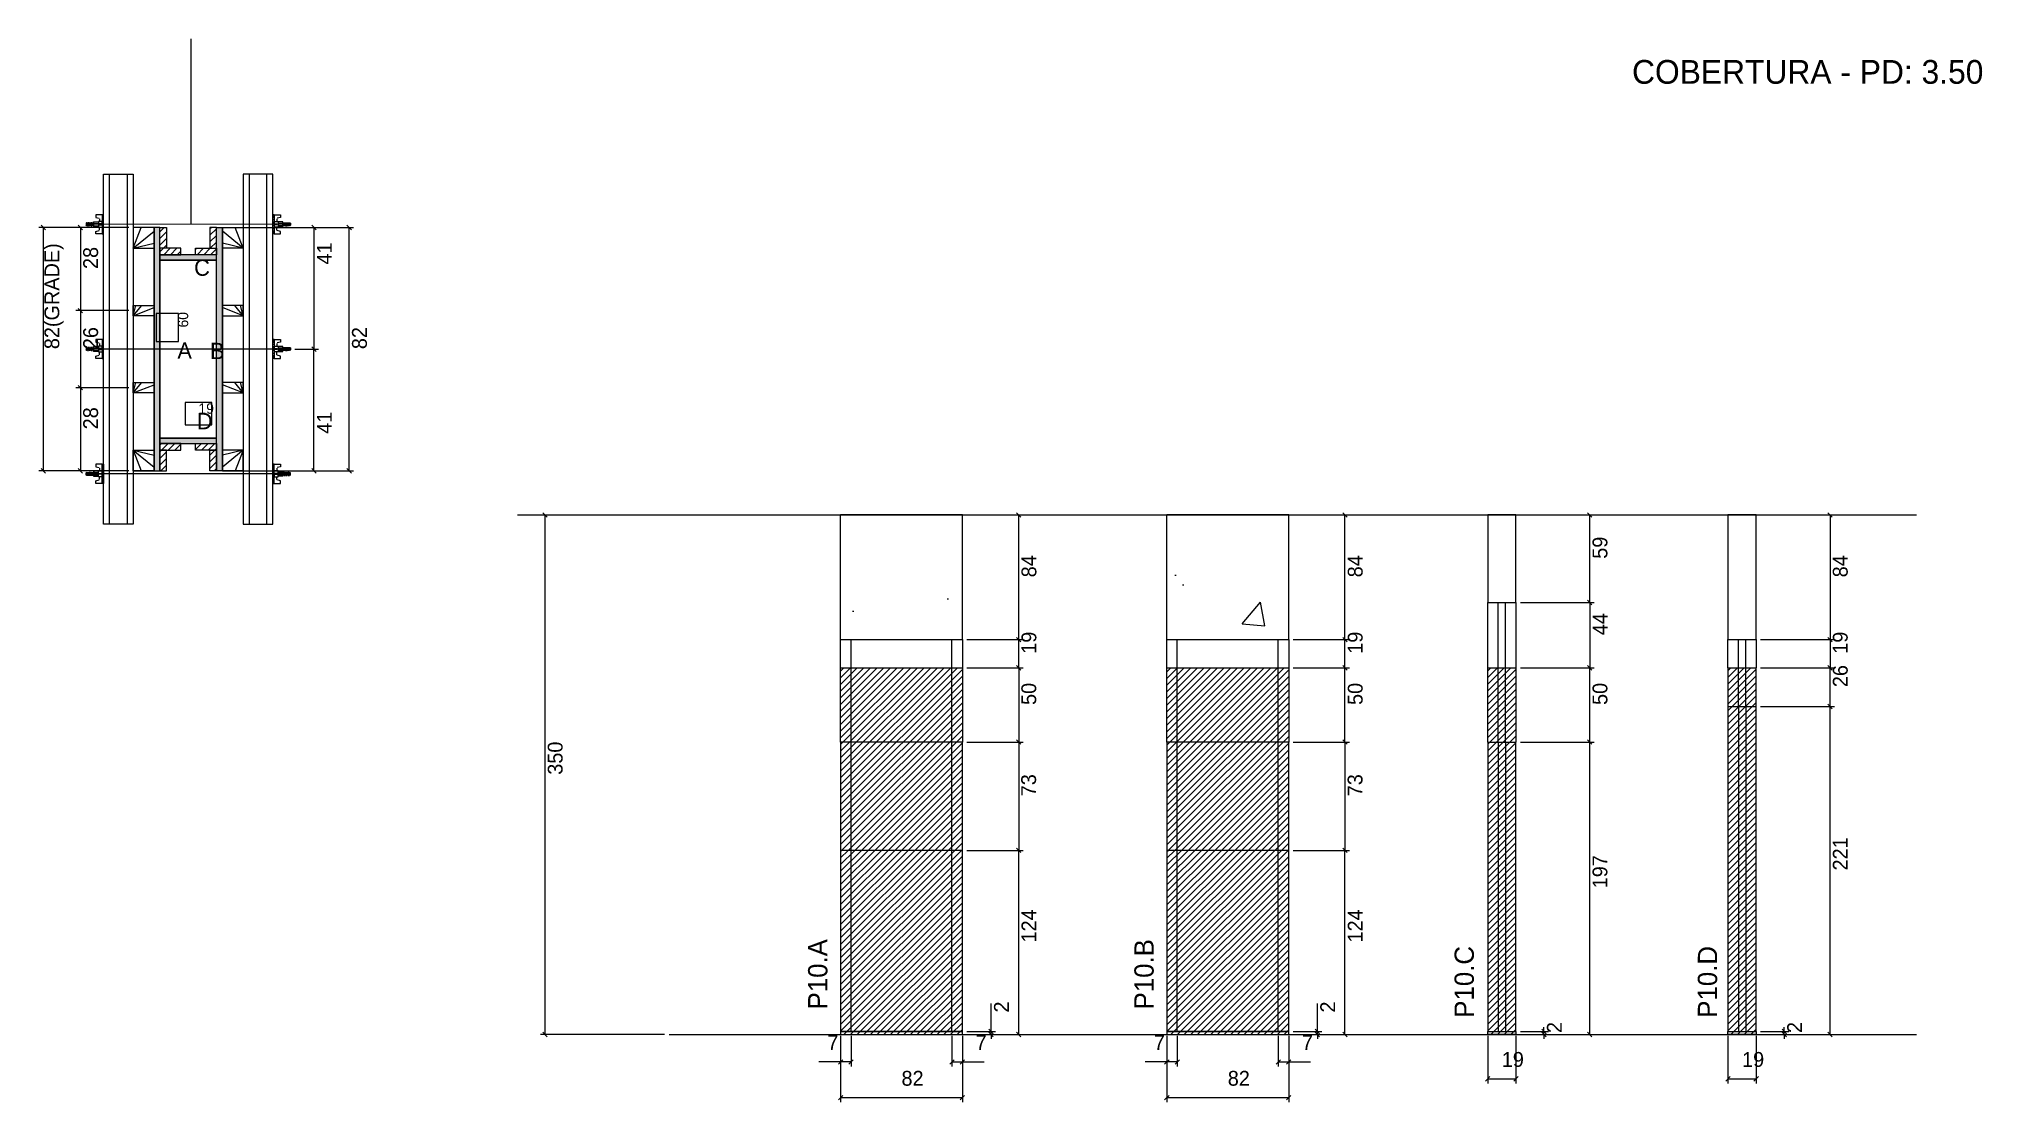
# Model space of a CAD drawing. Header units: metres. Extents: x 4527 to 5836, y 13497 to 14213.
import ezdxf

# ---------------------------------------------------------------- set-up
doc = ezdxf.new("R2010")
doc.units = ezdxf.units.M
for name, color, linetype in [('CHAPA', 7, 'Continuous'), ('COTA', 7, 'Continuous'), ('Hachura', 7, 'Continuous'), ('Madeira', 7, 'Continuous'), ('NIVEL 2° PAV.', 7, 'Continuous'), ('NOMENCLATURA', 7, 'Continuous'), ('Nível', 7, 'Continuous'), ('Painéis', 7, 'Continuous'), ('Perfil Metálico', 7, 'Continuous'), ('SARR_2.2x7', 7, 'Continuous'), ('SARRAFO', 7, 'Continuous'), ('Texto Seção', 7, 'Continuous'), ('TEXTO_GERAL', 7, 'Continuous')]:
    doc.layers.add(name, color=color, linetype=linetype)

msp = doc.modelspace()

# ---------------------------------------------------------------- hatches: boundary and pattern name
at = {"layer": 'COTA'}
h = msp.add_hatch(dxfattribs=at)
h.set_pattern_fill('AR-CONC')
h.paths.add_polyline_path([(5149.3, 13892.4), (5067.3, 13892.4), (5067.3, 13808.4), (5149.3, 13808.4), (5149.3, 13892.4)])
h = msp.add_hatch(dxfattribs=at)
h.set_pattern_fill('AR-CONC')
h.paths.add_polyline_path([(5369, 13892.4), (5287, 13892.4), (5287, 13808.4), (5358, 13808.4), (5369, 13808.4), (5369, 13892.4)])
h = msp.add_hatch(dxfattribs=at)
h.set_pattern_fill('AR-CONC')
h.paths.add_polyline_path([(5522, 13892.4), (5503, 13892.4), (5503, 13833.4), (5522, 13833.4), (5522, 13892.4)])
h = msp.add_hatch(dxfattribs=at)
h.set_pattern_fill('AR-CONC')
h.paths.add_polyline_path([(5683.8, 13892.4), (5664.8, 13892.4), (5664.8, 13808.4), (5683.8, 13808.4), (5683.8, 13892.4)])
at = {"layer": 'Hachura'}
h = msp.add_hatch(color=7, dxfattribs=at)
h.dxf.hatch_style = 1
h.paths.add_polyline_path([(4609, 14086.1), (4605, 14086.1), (4605, 13922.1), (4609, 13922.1), (4609, 14086.1)])
h = msp.add_hatch(color=7, dxfattribs=at)
h.dxf.hatch_style = 1
h.paths.add_polyline_path([(4609, 14086.1), (4605, 14086.1), (4605, 13922.1), (4609, 13922.1), (4609, 14086.1)])
h = msp.add_hatch(dxfattribs=at)
h.set_pattern_fill('ANSI31')
h.paths.add_polyline_path([(4609, 14072.1), (4613.4, 14072.1), (4613.4, 14086.1), (4609, 14086.1), (4609, 14072.1)])
h = msp.add_hatch(dxfattribs=at)
h.set_pattern_fill('ANSI31')
h.paths.add_polyline_path([(4647, 14072.1), (4642.6, 14072.1), (4642.6, 14086.1), (4647, 14086.1), (4647, 14072.1)])
h = msp.add_hatch(color=7, dxfattribs=at)
h.dxf.hatch_style = 1
h.paths.add_polyline_path([(4647, 14086.1), (4651, 14086.1), (4651, 13922.1), (4647, 13922.1), (4647, 14086.1)])
h = msp.add_hatch(color=7, dxfattribs=at)
h.dxf.hatch_style = 1
h.paths.add_polyline_path([(4647, 14086.1), (4651, 14086.1), (4651, 13922.1), (4647, 13922.1), (4647, 14086.1)])
h = msp.add_hatch(dxfattribs=at)
h.set_pattern_fill('ANSI31')
h.paths.add_polyline_path([(4609, 14067.7), (4609, 14072.1), (4623, 14072.1), (4623, 14067.7), (4609, 14067.7)])
h = msp.add_hatch(color=7, dxfattribs=at)
h.dxf.hatch_style = 1
h.paths.add_polyline_path([(4647, 14064.1), (4647, 14067.7), (4609, 14067.7), (4609, 14064.1), (4647, 14064.1)])
h = msp.add_hatch(color=7, dxfattribs=at)
h.dxf.hatch_style = 1
h.paths.add_polyline_path([(4647, 14064.1), (4647, 14067.7), (4609, 14067.7), (4609, 14064.1), (4647, 14064.1)])
h = msp.add_hatch(dxfattribs=at)
h.set_pattern_fill('ANSI31')
h.paths.add_polyline_path([(4647, 14067.7), (4647, 14072.1), (4633, 14072.1), (4633, 14067.7), (4647, 14067.7)])
h = msp.add_hatch(color=7, dxfattribs=at)
h.dxf.hatch_style = 1
h.paths.add_polyline_path([(4647, 13940.5), (4647, 13944.1), (4609, 13944.1), (4609, 13940.5), (4647, 13940.5)])
h = msp.add_hatch(color=7, dxfattribs=at)
h.dxf.hatch_style = 1
h.paths.add_polyline_path([(4647, 13940.5), (4647, 13944.1), (4609, 13944.1), (4609, 13940.5), (4647, 13940.5)])
h = msp.add_hatch(dxfattribs=at)
h.set_pattern_fill('ANSI31')
h.paths.add_polyline_path([(4609, 13936.1), (4609, 13940.5), (4623, 13940.5), (4623, 13936.1), (4609, 13936.1)])
h = msp.add_hatch(dxfattribs=at)
h.set_pattern_fill('ANSI31')
h.paths.add_polyline_path([(4609, 13936.1), (4613.4, 13936.1), (4613.4, 13922.1), (4609, 13922.1), (4609, 13936.1)])
h = msp.add_hatch(dxfattribs=at)
h.set_pattern_fill('ANSI31')
h.paths.add_polyline_path([(4647, 13936.1), (4647, 13940.5), (4633, 13940.5), (4633, 13936.1), (4647, 13936.1)])
h = msp.add_hatch(dxfattribs=at)
h.set_pattern_fill('ANSI31')
h.paths.add_polyline_path([(4647, 13936.1), (4642.6, 13936.1), (4642.6, 13922.1), (4647, 13922.1), (4647, 13936.1)])
h = msp.add_hatch(dxfattribs=at)
h.set_pattern_fill('ANSI31')
h.paths.add_polyline_path([(5149.3, 13666.4), (5149.3, 13789.4), (5067.3, 13789.4), (5067.3, 13666.4), (5149.3, 13666.4)])
h = msp.add_hatch(dxfattribs=at)
h.set_pattern_fill('ANSI31')
h.paths.add_polyline_path([(5369, 13666.4), (5369, 13789.4), (5287, 13789.4), (5287, 13666.4), (5369, 13666.4)])
h = msp.add_hatch(dxfattribs=at)
h.set_pattern_fill('ANSI31')
h.paths.add_polyline_path([(5522, 13542.4), (5522, 13789.4), (5503, 13789.4), (5503, 13542.4), (5522, 13542.4)])
h = msp.add_hatch(dxfattribs=at)
h.set_pattern_fill('ANSI31')
h.paths.add_polyline_path([(5683.8, 13542.4), (5683.8, 13789.4), (5664.8, 13789.4), (5664.8, 13542.4), (5683.8, 13542.4)])
h = msp.add_hatch(dxfattribs=at)
h.set_pattern_fill('ANSI31')
h.paths.add_polyline_path([(5149.3, 13666.4), (5067.3, 13666.4), (5067.3, 13542.4), (5149.3, 13542.4), (5149.3, 13666.4)])
h = msp.add_hatch(dxfattribs=at)
h.set_pattern_fill('ANSI31')
h.paths.add_polyline_path([(5369, 13666.4), (5287, 13666.4), (5287, 13542.4), (5369, 13542.4), (5369, 13666.4)])

# ---------------------------------------------------------------- linework, layer by layer
at = {"layer": 'CHAPA', "color": 1, "lineweight": 25}
for points in [[(4609, 14086.1), (4605, 14086.1), (4605, 13922.1), (4609, 13922.1)], [(4609, 14086.1), (4605, 14086.1), (4605, 13922.1), (4609, 13922.1)], [(4647, 14086.1), (4651, 14086.1), (4651, 13922.1), (4647, 13922.1)], [(4647, 14086.1), (4651, 14086.1), (4651, 13922.1), (4647, 13922.1)], [(4647, 14064.1), (4647, 14067.7), (4609, 14067.7), (4609, 14064.1)], [(4647, 14064.1), (4647, 14067.7), (4609, 14067.7), (4609, 14064.1)], [(4647, 13940.5), (4647, 13944.1), (4609, 13944.1), (4609, 13940.5)], [(4647, 13940.5), (4647, 13944.1), (4609, 13944.1), (4609, 13940.5)]]:
    msp.add_lwpolyline(points, close=True, dxfattribs=at)
at = {"layer": 'COTA', "color": 241, "lineweight": 25}
for p, q in [((4588, 14086.1), (4527.5, 14086.1)), ((4530.5, 13922.1), (4530.5, 14086.1)), ((4588, 14086.1), (4552.4, 14086.1)), ((4555.4, 14086.1), (4555.4, 14030.1)), ((4654, 14086.1), (4739.4, 14086.1)), ((4688, 14086.1), (4715.7, 14086.1)), ((4712.7, 14086.1), (4712.7, 14004.1)), ((4736.4, 13922.1), (4736.4, 14086.1)), ((4588, 14030.1), (4552.4, 14030.1)), ((4588, 14030.1), (4552.4, 14030.1)), ((4555.4, 14030.1), (4555.4, 13978.1)), ((4699.8, 14004.1), (4715.7, 14004.1)), ((4699.8, 14004.1), (4715.7, 14004.1)), ((4712.7, 13922.1), (4712.7, 14004.1)), ((4588, 13978.1), (4552.4, 13978.1)), ((4588, 13978.1), (4552.4, 13978.1)), ((4555.4, 13978.1), (4555.4, 13922.1)), ((4588, 13922.1), (4527.5, 13922.1)), ((4588, 13922.1), (4552.4, 13922.1)), ((4654, 13922.1), (4739.4, 13922.1)), ((4688, 13922.1), (4715.7, 13922.1)), ((5149.3, 13892.4), (5067.3, 13892.4)), ((5067.3, 13808.4), (5067.3, 13892.4)), ((5149.3, 13808.4), (5149.3, 13892.4)), ((5369, 13892.4), (5287, 13892.4)), ((5287, 13808.4), (5287, 13892.4)), ((5369, 13808.4), (5369, 13892.4))]:
    msp.add_line(p, q, dxfattribs=at)
at = {"layer": 'COTA', "color": 0, "lineweight": 25}
for p, q in [((4532, 14084.6), (4529, 14087.6)), ((4556.9, 14084.6), (4553.9, 14087.6)), ((4714.2, 14084.6), (4711.2, 14087.6)), ((4737.9, 14084.6), (4734.9, 14087.6)), ((4553.9, 14031.6), (4556.9, 14028.6)), ((4556.9, 14028.6), (4553.9, 14031.6)), ((4714.2, 14002.6), (4711.2, 14005.6)), ((4711.2, 14005.6), (4714.2, 14002.6)), ((4553.9, 13979.6), (4556.9, 13976.6)), ((4556.9, 13976.6), (4553.9, 13979.6)), ((4529, 13923.6), (4532, 13920.6)), ((4553.9, 13923.6), (4556.9, 13920.6)), ((4711.2, 13923.6), (4714.2, 13920.6)), ((4734.9, 13923.6), (4737.9, 13920.6)), ((5188.7, 13890.9), (5185.7, 13893.9)), ((5408.4, 13890.9), (5405.4, 13893.9)), ((5573.2, 13890.9), (5570.2, 13893.9)), ((5735, 13890.9), (5732, 13893.9)), ((5570.2, 13834.9), (5573.2, 13831.9)), ((5185.7, 13809.9), (5188.7, 13806.9)), ((5188.7, 13806.9), (5185.7, 13809.9)), ((5405.4, 13809.9), (5408.4, 13806.9)), ((5408.4, 13806.9), (5405.4, 13809.9)), ((5732, 13809.9), (5735, 13806.9)), ((5188.7, 13787.9), (5185.7, 13790.9)), ((5185.7, 13790.9), (5188.7, 13787.9)), ((5408.4, 13787.9), (5405.4, 13790.9)), ((5405.4, 13790.9), (5408.4, 13787.9)), ((5573.2, 13787.9), (5570.2, 13790.9)), ((5735, 13787.9), (5732, 13790.9)), ((5732, 13764.9), (5735, 13761.9)), ((5735, 13761.9), (5732, 13764.9)), ((5188.7, 13737.9), (5185.7, 13740.9)), ((5185.7, 13740.9), (5188.7, 13737.9)), ((5408.4, 13737.9), (5405.4, 13740.9)), ((5405.4, 13740.9), (5408.4, 13737.9)), ((5573.2, 13737.9), (5570.2, 13740.9)), ((5570.2, 13740.9), (5573.2, 13737.9)), ((5188.7, 13664.9), (5185.7, 13667.9)), ((5185.7, 13667.9), (5188.7, 13664.9)), ((5408.4, 13664.9), (5405.4, 13667.9)), ((5405.4, 13667.9), (5408.4, 13664.9)), ((5167.1, 13545.9), (5170.1, 13542.9)), ((5170.1, 13540.9), (5167.1, 13543.9)), ((5185.7, 13543.9), (5188.7, 13540.9)), ((5386.8, 13545.9), (5389.8, 13542.9)), ((5389.8, 13540.9), (5386.8, 13543.9)), ((5405.4, 13543.9), (5408.4, 13540.9)), ((5539.4, 13545.9), (5542.4, 13542.9)), ((5542.4, 13540.9), (5539.4, 13543.9)), ((5570.2, 13543.9), (5573.2, 13540.9)), ((5701.2, 13545.9), (5704.2, 13542.9)), ((5704.2, 13540.9), (5701.2, 13543.9)), ((5732, 13543.9), (5735, 13540.9)), ((5068.8, 13525.4), (5065.8, 13522.4)), ((5072.8, 13522.4), (5075.8, 13525.4)), ((5143.8, 13525.4), (5140.8, 13522.4)), ((5147.8, 13522.4), (5150.8, 13525.4)), ((5288.5, 13525.4), (5285.5, 13522.4)), ((5292.5, 13522.4), (5295.5, 13525.4)), ((5363.5, 13525.4), (5360.5, 13522.4)), ((5367.5, 13522.4), (5370.5, 13525.4)), ((5504.5, 13514), (5501.5, 13511)), ((5520.5, 13511), (5523.5, 13514)), ((5666.3, 13514), (5663.3, 13511)), ((5682.3, 13511), (5685.3, 13514)), ((5068.8, 13501.3), (5065.8, 13498.3)), ((5147.8, 13498.3), (5150.8, 13501.3)), ((5288.5, 13501.3), (5285.5, 13498.3)), ((5367.5, 13498.3), (5370.5, 13501.3))]:
    msp.add_line(p, q, dxfattribs=at)
at = {"layer": 'COTA', "color": 180, "lineweight": 25}
for p, q in [((4621.5, 14028.2), (4606.5, 14028.2)), ((4606.5, 14028.2), (4606.5, 14009.2)), ((4621.5, 14009.2), (4621.5, 14028.2)), ((4606.5, 14009.2), (4621.5, 14009.2)), ((4643.9, 13968.1), (4625.9, 13968.1)), ((4625.9, 13968.1), (4625.9, 13953.1)), ((4643.9, 13953.1), (4643.9, 13968.1)), ((4625.9, 13953.1), (4643.9, 13953.1))]:
    msp.add_line(p, q, dxfattribs=at)
at = {"layer": 'COTA', "color": 4, "lineweight": 25}
for p, q in [((5152.3, 13892.4), (5190.2, 13892.4)), ((5187.2, 13808.4), (5187.2, 13892.4)), ((5372, 13892.4), (5409.9, 13892.4)), ((5406.9, 13808.4), (5406.9, 13892.4)), ((5525, 13892.4), (5574.7, 13892.4)), ((5571.7, 13833.4), (5571.7, 13892.4)), ((5686.8, 13892.4), (5736.5, 13892.4)), ((5733.5, 13892.4), (5733.5, 13808.4)), ((5525, 13833.4), (5574.7, 13833.4)), ((5152.3, 13808.4), (5190.2, 13808.4)), ((5152.3, 13808.4), (5190.2, 13808.4)), ((5187.2, 13789.4), (5187.2, 13808.4)), ((5372, 13808.4), (5409.9, 13808.4)), ((5372, 13808.4), (5409.9, 13808.4)), ((5406.9, 13789.4), (5406.9, 13808.4)), ((5686.8, 13808.4), (5736.5, 13808.4)), ((5152.3, 13789.4), (5190.2, 13789.4)), ((5152.3, 13789.4), (5190.2, 13789.4)), ((5187.2, 13789.4), (5187.2, 13739.4)), ((5372, 13789.4), (5409.9, 13789.4)), ((5372, 13789.4), (5409.9, 13789.4)), ((5406.9, 13739.4), (5406.9, 13789.4)), ((5525, 13789.4), (5574.7, 13789.4)), ((5571.7, 13739.4), (5571.7, 13789.4)), ((5686.8, 13789.4), (5736.5, 13789.4)), ((5733.5, 13763.4), (5733.5, 13789.4)), ((5686.8, 13763.4), (5736.5, 13763.4)), ((5686.8, 13763.4), (5736.5, 13763.4)), ((5733.5, 13542.4), (5733.5, 13763.4)), ((5152.3, 13739.4), (5190.2, 13739.4)), ((5152.3, 13739.4), (5190.2, 13739.4)), ((5187.2, 13739.4), (5187.2, 13666.4)), ((5372, 13739.4), (5409.9, 13739.4)), ((5372, 13739.4), (5409.9, 13739.4)), ((5406.9, 13739.4), (5406.9, 13666.4)), ((5525, 13739.4), (5574.7, 13739.4)), ((5525, 13739.4), (5574.7, 13739.4)), ((5571.7, 13542.4), (5571.7, 13739.4)), ((5152.3, 13666.4), (5190.2, 13666.4)), ((5152.3, 13666.4), (5190.2, 13666.4)), ((5187.2, 13542.4), (5187.2, 13666.4)), ((5372, 13666.4), (5409.9, 13666.4)), ((5372, 13666.4), (5409.9, 13666.4)), ((5406.9, 13542.4), (5406.9, 13666.4)), ((5168.6, 13544.4), (5168.6, 13563.2)), ((5388.3, 13544.4), (5388.3, 13563.2)), ((5152.3, 13544.4), (5171.6, 13544.4)), ((5168.6, 13542.4), (5168.6, 13544.4)), ((5372, 13544.4), (5391.3, 13544.4)), ((5388.3, 13542.4), (5388.3, 13544.4)), ((5525, 13544.4), (5543.9, 13544.4)), ((5540.9, 13544.4), (5540.9, 13547.4)), ((5540.9, 13542.4), (5540.9, 13544.4)), ((5686.8, 13544.4), (5705.7, 13544.4)), ((5702.7, 13544.4), (5702.7, 13547.4)), ((5702.7, 13542.4), (5702.7, 13544.4)), ((5067.3, 13541.4), (5067.3, 13496.8)), ((5067.3, 13539.4), (5067.3, 13520.9)), ((5074.3, 13541.4), (5074.3, 13520.9)), ((5142.3, 13541.4), (5142.3, 13520.9)), ((5149.3, 13541.4), (5149.3, 13496.8)), ((5149.3, 13539.4), (5149.3, 13520.9)), ((5152.3, 13542.4), (5171.6, 13542.4)), ((5152.3, 13542.4), (5190.2, 13542.4)), ((5168.6, 13542.4), (5168.6, 13539.4)), ((5287, 13541.4), (5287, 13496.8)), ((5287, 13539.4), (5287, 13520.9)), ((5294, 13541.4), (5294, 13520.9)), ((5362, 13541.4), (5362, 13520.9)), ((5369, 13541.4), (5369, 13496.8)), ((5369, 13539.4), (5369, 13520.9)), ((5372, 13542.4), (5391.3, 13542.4)), ((5372, 13542.4), (5409.9, 13542.4)), ((5388.3, 13542.4), (5388.3, 13539.4)), ((5503, 13541.4), (5503, 13509.5)), ((5522, 13541.4), (5522, 13509.5)), ((5525, 13542.4), (5543.9, 13542.4)), ((5525, 13542.4), (5574.7, 13542.4)), ((5540.9, 13542.4), (5540.9, 13539.4)), ((5664.8, 13541.4), (5664.8, 13509.5)), ((5683.8, 13541.4), (5683.8, 13509.5)), ((5686.8, 13542.4), (5705.7, 13542.4)), ((5686.8, 13542.4), (5736.5, 13542.4)), ((5702.7, 13542.4), (5702.7, 13539.4)), ((5067.3, 13523.9), (5052.6, 13523.9)), ((5074.3, 13523.9), (5067.3, 13523.9)), ((5142.3, 13523.9), (5149.3, 13523.9)), ((5149.3, 13523.9), (5164, 13523.9)), ((5287, 13523.9), (5272.3, 13523.9)), ((5294, 13523.9), (5287, 13523.9)), ((5362, 13523.9), (5369, 13523.9)), ((5369, 13523.9), (5383.8, 13523.9)), ((5503, 13512.5), (5522, 13512.5)), ((5664.8, 13512.5), (5683.8, 13512.5)), ((5149.3, 13499.8), (5067.3, 13499.8)), ((5369, 13499.8), (5287, 13499.8))]:
    msp.add_line(p, q, dxfattribs=at)
at = {"layer": 'COTA', "color": 241, "lineweight": 25}
for points in [[(5522, 13833.4), (5522, 13892.4), (5503, 13892.4), (5503, 13833.4)], [(5683.8, 13808.4), (5683.8, 13892.4), (5664.8, 13892.4), (5664.8, 13808.4)]]:
    msp.add_lwpolyline(points, dxfattribs=at)
at = {"layer": 'Hachura', "color": 0, "lineweight": 9}
for p, q in [((4571, 14094.6), (4565.9, 14094.6)), ((4565.9, 14094.6), (4565.9, 14092.9)), ((4565.9, 14092.9), (4568.1, 14092.3)), ((4570.1, 14094.6), (4570.1, 14081.7)), ((4570.1, 14094.6), (4570.1, 14089.4)), ((4570.1, 14094.5), (4571, 14094.5)), ((4570.1, 14094.2), (4571, 14094.2)), ((4570.1, 14093.9), (4571, 14093.9)), ((4570.1, 14093.4), (4571, 14093.4)), ((4570.1, 14092.6), (4571, 14092.6)), ((4571, 14081.7), (4571, 14094.6)), ((4685, 14081.7), (4685, 14094.6)), ((4685, 14094.6), (4690.1, 14094.6)), ((4685.9, 14094.5), (4685, 14094.5)), ((4685.9, 14094.2), (4685, 14094.2)), ((4685.9, 14093.9), (4685, 14093.9)), ((4685.9, 14093.4), (4685, 14093.4)), ((4685.9, 14092.6), (4685, 14092.6)), ((4685.9, 14094.6), (4685.9, 14081.7)), ((4685.9, 14094.6), (4685.9, 14089.4)), ((4690.2, 14092.9), (4688, 14092.3)), ((4690.2, 14094.6), (4690.2, 14092.9)), ((4559.5, 14089.2), (4559.2, 14088.9)), ((4559.2, 14088.9), (4559.2, 14087.6)), ((4559.5, 14087.2), (4559.2, 14087.6)), ((4559.9, 14089.2), (4559.5, 14089.2)), ((4559.5, 14087.2), (4559.5, 14089.2)), ((4560.2, 14087.2), (4559.5, 14088.5)), ((4560.1, 14087.1), (4559.5, 14088.3)), ((4559.5, 14087.8), (4559.9, 14087.1)), ((4559.5, 14087.5), (4559.7, 14087.2)), ((4559.9, 14089.3), (4561, 14087.1)), ((4559.9, 14089.2), (4560.8, 14087.2)), ((4559.9, 14089.2), (4560.8, 14087.2)), ((4561.3, 14087.1), (4560.2, 14089.3)), ((4560.2, 14087.2), (4560.8, 14087.2)), ((4561, 14089.2), (4560.4, 14089.2)), ((4561.3, 14087.2), (4560.4, 14089.2)), ((4561, 14089.2), (4562, 14087.2)), ((4561.1, 14089.3), (4562.2, 14087.1)), ((4562, 14087.2), (4561.3, 14087.2)), ((4562.4, 14087.1), (4561.4, 14089.3)), ((4562.2, 14089.2), (4561.5, 14089.2)), ((4562.5, 14087.2), (4561.5, 14089.2)), ((4561.7, 14089.2), (4561.5, 14089.2)), ((4562.2, 14089.2), (4563.1, 14087.2)), ((4562.3, 14089.3), (4563.4, 14087.1)), ((4563.6, 14087.1), (4562.5, 14089.3)), ((4562.7, 14087.2), (4562.5, 14087.2)), ((4563.3, 14089.2), (4562.7, 14089.2)), ((4563.7, 14087.2), (4562.7, 14089.2)), ((4562.7, 14087.2), (4563.1, 14087.2)), ((4563.3, 14089.2), (4564.3, 14087.2)), ((4564.3, 14088), (4563.7, 14089.3)), ((4563.7, 14087.2), (4564.3, 14087.2)), ((4564.3, 14088.3), (4563.9, 14089.2)), ((4564.3, 14089.2), (4563.9, 14089.2)), ((4564.3, 14086.5), (4564.3, 14089.8)), ((4564.3, 14089.8), (4567.5, 14089.8)), ((4564.3, 14088.8), (4567.5, 14088.8)), ((4564.3, 14087.2), (4567.5, 14087.2)), ((4567.5, 14086.5), (4564.3, 14086.5)), ((4564.4, 14086.5), (4564.4, 14089.8)), ((4565.9, 14083.4), (4568.1, 14084)), ((4565.9, 14081.7), (4565.9, 14083.4)), ((4570.1, 14081.7), (4565.9, 14081.7)), ((4567.5, 14090.1), (4567.5, 14086.2)), ((4570.1, 14090.1), (4567.5, 14090.1)), ((4567.5, 14086.2), (4567.5, 14086.5)), ((4567.5, 14086.2), (4567.5, 14086.5)), ((4567.5, 14086.2), (4570.1, 14086.2)), ((4570.1, 14088.5), (4568.1, 14088.5)), ((4568.1, 14087.9), (4570.1, 14087.9)), ((4568.3, 14092), (4568.3, 14090.1)), ((4568.3, 14084.3), (4568.3, 14086.2)), ((4570.1, 14091.2), (4571, 14091.2)), ((4570.1, 14088.1), (4570.1, 14090.1)), ((4570.1, 14089.4), (4570.1, 14088.8)), ((4570.1, 14088.2), (4571, 14088.2)), ((4570.1, 14085.1), (4571, 14085.1)), ((4570.1, 14083.7), (4571, 14083.7)), ((4570.1, 14082.8), (4571, 14082.8)), ((4570.1, 14082.4), (4571, 14082.4)), ((4570.1, 14082), (4571, 14082)), ((4570.1, 14081.8), (4571, 14081.8)), ((4570.1, 14081.7), (4571, 14081.7)), ((4570.4, 14089.1), (4570.2, 14089.1)), ((4570.2, 14087.2), (4570.7, 14087.2)), ((4570.9, 14089.1), (4570.4, 14089.1)), ((4571, 14082.7), (4571, 14090.5)), ((4685.9, 14091.2), (4685, 14091.2)), ((4685, 14082.7), (4685, 14090.5)), ((4685.9, 14088.2), (4685, 14088.2)), ((4685.9, 14085.1), (4685, 14085.1)), ((4685.9, 14083.7), (4685, 14083.7)), ((4685.9, 14082.8), (4685, 14082.8)), ((4685.9, 14082.4), (4685, 14082.4)), ((4685.9, 14082), (4685, 14082)), ((4685.9, 14081.8), (4685, 14081.8)), ((4685.9, 14081.7), (4685, 14081.7)), ((4685.2, 14089.1), (4685.6, 14089.1)), ((4685.8, 14087.2), (4685.4, 14087.2)), ((4685.6, 14089.1), (4685.8, 14089.1)), ((4685.9, 14088.1), (4685.9, 14090.1)), ((4685.9, 14090.1), (4688.5, 14090.1)), ((4685.9, 14089.4), (4685.9, 14088.8)), ((4685.9, 14088.5), (4687.9, 14088.5)), ((4687.9, 14087.9), (4685.9, 14087.9)), ((4688.5, 14086.2), (4685.9, 14086.2)), ((4685.9, 14081.7), (4690.2, 14081.7)), ((4687.7, 14092), (4687.7, 14090.1)), ((4687.7, 14084.3), (4687.7, 14086.2)), ((4690.2, 14083.4), (4688, 14084)), ((4688.5, 14090.1), (4688.5, 14086.2)), ((4691.7, 14089.8), (4688.5, 14089.8)), ((4691.7, 14088.8), (4688.5, 14088.8)), ((4691.7, 14087.2), (4688.5, 14087.2)), ((4688.5, 14086.5), (4691.7, 14086.5)), ((4688.5, 14086.2), (4688.5, 14086.5)), ((4688.5, 14086.2), (4688.5, 14086.5)), ((4690.2, 14081.7), (4690.2, 14083.4)), ((4691.7, 14086.5), (4691.7, 14089.8)), ((4691.7, 14086.5), (4691.7, 14089.8)), ((4691.7, 14088), (4692.4, 14089.3)), ((4692.7, 14089.2), (4691.7, 14087.2)), ((4691.7, 14088.3), (4692.2, 14089.2)), ((4691.7, 14089.2), (4692.2, 14089.2)), ((4692.4, 14087.2), (4691.7, 14087.2)), ((4692.4, 14087.1), (4693.5, 14089.3)), ((4692.4, 14087.2), (4693.3, 14089.2)), ((4693.8, 14089.3), (4692.7, 14087.1)), ((4692.7, 14089.2), (4693.3, 14089.2)), ((4693.8, 14089.2), (4692.9, 14087.2)), ((4693.3, 14087.2), (4692.9, 14087.2)), ((4693.3, 14087.2), (4693.5, 14087.2)), ((4693.5, 14087.2), (4694.5, 14089.2)), ((4693.6, 14087.1), (4694.7, 14089.3)), ((4694.9, 14089.3), (4693.8, 14087.1)), ((4693.8, 14089.2), (4694.5, 14089.2)), ((4695, 14089.2), (4694, 14087.2)), ((4694, 14087.2), (4694.7, 14087.2)), ((4694.3, 14089.2), (4694.5, 14089.2)), ((4694.7, 14087.2), (4695.7, 14089.2)), ((4694.8, 14087.1), (4695.8, 14089.3)), ((4696.1, 14089.3), (4695, 14087.1)), ((4695, 14089.2), (4695.7, 14089.2)), ((4696.2, 14089.2), (4695.2, 14087.2)), ((4696.2, 14089.2), (4695.2, 14087.2)), ((4695.8, 14087.2), (4695.2, 14087.2)), ((4695.8, 14087.2), (4696.5, 14088.5)), ((4695.9, 14087.1), (4696.5, 14088.3)), ((4696.2, 14089.2), (4696.5, 14089.2)), ((4696.5, 14087.8), (4696.2, 14087.1)), ((4696.5, 14087.5), (4696.4, 14087.2)), ((4696.5, 14089.2), (4696.8, 14088.9)), ((4696.5, 14087.2), (4696.5, 14089.2)), ((4696.5, 14087.2), (4696.8, 14087.6)), ((4696.8, 14088.9), (4696.8, 14087.6)), ((4559.5, 14005.2), (4559.2, 14004.9)), ((4559.2, 14004.9), (4559.2, 14003.6)), ((4559.5, 14003.2), (4559.2, 14003.6)), ((4559.9, 14005.2), (4559.5, 14005.2)), ((4559.5, 14003.2), (4559.5, 14005.2)), ((4560.2, 14003.2), (4559.5, 14004.5)), ((4560.1, 14003.1), (4559.5, 14004.3)), ((4559.5, 14003.8), (4559.9, 14003.1)), ((4559.5, 14003.5), (4559.7, 14003.2)), ((4559.9, 14005.3), (4561, 14003.1)), ((4559.9, 14005.2), (4560.8, 14003.2)), ((4559.9, 14005.2), (4560.8, 14003.2)), ((4561.3, 14003.1), (4560.2, 14005.3)), ((4560.2, 14003.2), (4560.8, 14003.2)), ((4561, 14005.2), (4560.4, 14005.2)), ((4561.3, 14003.2), (4560.4, 14005.2)), ((4561, 14005.2), (4562, 14003.2)), ((4561.1, 14005.3), (4562.2, 14003.1)), ((4562, 14003.2), (4561.3, 14003.2)), ((4562.4, 14003.1), (4561.4, 14005.3)), ((4562.2, 14005.2), (4561.5, 14005.2)), ((4562.5, 14003.2), (4561.5, 14005.2)), ((4561.7, 14005.2), (4561.5, 14005.2)), ((4562.2, 14005.2), (4563.1, 14003.2)), ((4562.3, 14005.3), (4563.4, 14003.1)), ((4563.6, 14003.1), (4562.5, 14005.3)), ((4562.7, 14003.2), (4562.5, 14003.2)), ((4563.3, 14005.2), (4562.7, 14005.2)), ((4563.7, 14003.2), (4562.7, 14005.2)), ((4562.7, 14003.2), (4563.1, 14003.2)), ((4563.3, 14005.2), (4564.3, 14003.2)), ((4564.3, 14004), (4563.7, 14005.3)), ((4563.7, 14003.2), (4564.3, 14003.2)), ((4564.3, 14004.3), (4563.9, 14005.2)), ((4564.3, 14005.2), (4563.9, 14005.2)), ((4564.3, 14002.5), (4564.3, 14005.8)), ((4564.3, 14005.8), (4567.5, 14005.8)), ((4564.3, 14004.8), (4567.5, 14004.8)), ((4564.3, 14003.2), (4567.5, 14003.2)), ((4567.5, 14002.5), (4564.3, 14002.5)), ((4564.4, 14002.5), (4564.4, 14005.8)), ((4571, 14010.6), (4565.9, 14010.6)), ((4565.9, 14010.6), (4565.9, 14008.9)), ((4565.9, 14008.9), (4568.1, 14008.3)), ((4567.5, 14006.1), (4567.5, 14002.2)), ((4570.1, 14006.1), (4567.5, 14006.1)), ((4567.5, 14002.2), (4567.5, 14002.5)), ((4567.5, 14002.2), (4567.5, 14002.5)), ((4567.5, 14002.2), (4570.1, 14002.2)), ((4570.1, 14004.5), (4568.1, 14004.5)), ((4568.1, 14003.9), (4570.1, 14003.9)), ((4568.3, 14008), (4568.3, 14006.1)), ((4568.3, 14000.3), (4568.3, 14002.2)), ((4570.1, 14010.6), (4570.1, 13997.7)), ((4570.1, 14010.6), (4570.1, 14005.4)), ((4570.1, 14010.5), (4571, 14010.5)), ((4570.1, 14010.2), (4571, 14010.2)), ((4570.1, 14009.9), (4571, 14009.9)), ((4570.1, 14009.4), (4571, 14009.4)), ((4570.1, 14008.6), (4571, 14008.6)), ((4570.1, 14007.2), (4571, 14007.2)), ((4570.1, 14004.1), (4570.1, 14006.1)), ((4570.1, 14005.4), (4570.1, 14004.8)), ((4570.1, 14004.2), (4571, 14004.2)), ((4570.1, 14001.1), (4571, 14001.1)), ((4570.4, 14005.1), (4570.2, 14005.1)), ((4570.2, 14003.2), (4570.7, 14003.2)), ((4570.9, 14005.1), (4570.4, 14005.1)), ((4571, 13997.7), (4571, 14010.6)), ((4571, 13998.7), (4571, 14006.5)), ((4685, 13997.7), (4685, 14010.6)), ((4685, 14010.6), (4690.1, 14010.6)), ((4685.9, 14010.5), (4685, 14010.5)), ((4685.9, 14010.2), (4685, 14010.2)), ((4685.9, 14009.9), (4685, 14009.9)), ((4685.9, 14009.4), (4685, 14009.4)), ((4685.9, 14008.6), (4685, 14008.6)), ((4685.9, 14007.2), (4685, 14007.2)), ((4685, 13998.7), (4685, 14006.5)), ((4685.9, 14004.2), (4685, 14004.2)), ((4685.9, 14001.1), (4685, 14001.1)), ((4685.2, 14005.1), (4685.6, 14005.1)), ((4685.8, 14003.2), (4685.4, 14003.2)), ((4685.6, 14005.1), (4685.8, 14005.1)), ((4685.9, 14010.6), (4685.9, 13997.7)), ((4685.9, 14010.6), (4685.9, 14005.4)), ((4685.9, 14004.1), (4685.9, 14006.1)), ((4685.9, 14006.1), (4688.5, 14006.1)), ((4685.9, 14005.4), (4685.9, 14004.8)), ((4685.9, 14004.5), (4687.9, 14004.5)), ((4687.9, 14003.9), (4685.9, 14003.9)), ((4688.5, 14002.2), (4685.9, 14002.2)), ((4687.7, 14008), (4687.7, 14006.1)), ((4687.7, 14000.3), (4687.7, 14002.2)), ((4690.2, 14008.9), (4688, 14008.3)), ((4688.5, 14006.1), (4688.5, 14002.2)), ((4691.7, 14005.8), (4688.5, 14005.8)), ((4691.7, 14004.8), (4688.5, 14004.8)), ((4691.7, 14003.2), (4688.5, 14003.2)), ((4688.5, 14002.5), (4691.7, 14002.5)), ((4688.5, 14002.2), (4688.5, 14002.5)), ((4688.5, 14002.2), (4688.5, 14002.5)), ((4690.2, 14010.6), (4690.2, 14008.9)), ((4691.7, 14002.5), (4691.7, 14005.8)), ((4691.7, 14002.5), (4691.7, 14005.8)), ((4691.7, 14004), (4692.4, 14005.3)), ((4692.7, 14005.2), (4691.7, 14003.2)), ((4691.7, 14004.3), (4692.2, 14005.2)), ((4691.7, 14005.2), (4692.2, 14005.2)), ((4692.4, 14003.2), (4691.7, 14003.2)), ((4692.4, 14003.1), (4693.5, 14005.3)), ((4692.4, 14003.2), (4693.3, 14005.2)), ((4693.8, 14005.3), (4692.7, 14003.1)), ((4692.7, 14005.2), (4693.3, 14005.2)), ((4693.8, 14005.2), (4692.9, 14003.2)), ((4693.3, 14003.2), (4692.9, 14003.2)), ((4693.3, 14003.2), (4693.5, 14003.2)), ((4693.5, 14003.2), (4694.5, 14005.2)), ((4693.6, 14003.1), (4694.7, 14005.3)), ((4694.9, 14005.3), (4693.8, 14003.1)), ((4693.8, 14005.2), (4694.5, 14005.2)), ((4695, 14005.2), (4694, 14003.2)), ((4694, 14003.2), (4694.7, 14003.2)), ((4694.3, 14005.2), (4694.5, 14005.2)), ((4694.7, 14003.2), (4695.7, 14005.2)), ((4694.8, 14003.1), (4695.8, 14005.3)), ((4696.1, 14005.3), (4695, 14003.1)), ((4695, 14005.2), (4695.7, 14005.2)), ((4696.2, 14005.2), (4695.2, 14003.2)), ((4696.2, 14005.2), (4695.2, 14003.2)), ((4695.8, 14003.2), (4695.2, 14003.2)), ((4695.8, 14003.2), (4696.5, 14004.5)), ((4695.9, 14003.1), (4696.5, 14004.3)), ((4696.2, 14005.2), (4696.5, 14005.2)), ((4696.5, 14003.8), (4696.2, 14003.1)), ((4696.5, 14003.5), (4696.4, 14003.2)), ((4696.5, 14005.2), (4696.8, 14004.9)), ((4696.5, 14003.2), (4696.5, 14005.2)), ((4696.5, 14003.2), (4696.8, 14003.6)), ((4696.8, 14004.9), (4696.8, 14003.6)), ((4565.9, 13999.4), (4568.1, 14000)), ((4565.9, 13997.7), (4565.9, 13999.4)), ((4570.1, 13997.7), (4565.9, 13997.7)), ((4570.1, 13999.7), (4571, 13999.7)), ((4570.1, 13998.8), (4571, 13998.8)), ((4570.1, 13998.4), (4571, 13998.4)), ((4570.1, 13998), (4571, 13998)), ((4570.1, 13997.8), (4571, 13997.8)), ((4570.1, 13997.7), (4571, 13997.7)), ((4685.9, 13999.7), (4685, 13999.7)), ((4685.9, 13998.8), (4685, 13998.8)), ((4685.9, 13998.4), (4685, 13998.4)), ((4685.9, 13998), (4685, 13998)), ((4685.9, 13997.8), (4685, 13997.8)), ((4685.9, 13997.7), (4685, 13997.7)), ((4685.9, 13997.7), (4690.2, 13997.7)), ((4690.2, 13999.4), (4688, 14000)), ((4690.2, 13997.7), (4690.2, 13999.4)), ((4570.1, 13926.6), (4565.9, 13926.6)), ((4565.9, 13926.6), (4565.9, 13924.9)), ((4565.9, 13924.9), (4568.1, 13924.3)), ((4568.3, 13924), (4568.3, 13922.1)), ((4570.1, 13913.7), (4570.1, 13926.6)), ((4570.1, 13926.6), (4571, 13926.6)), ((4570.1, 13926.5), (4571, 13926.5)), ((4570.1, 13926.2), (4571, 13926.2)), ((4570.1, 13925.9), (4571, 13925.9)), ((4570.1, 13925.4), (4571, 13925.4)), ((4570.1, 13924.6), (4571, 13924.6)), ((4570.1, 13923.2), (4571, 13923.2)), ((4571, 13926.6), (4571, 13913.7)), ((4571, 13925.6), (4571, 13917.8)), ((4685, 13926.6), (4685, 13913.7)), ((4685.9, 13926.6), (4685, 13926.6)), ((4685.9, 13926.5), (4685, 13926.5)), ((4685.9, 13926.2), (4685, 13926.2)), ((4685.9, 13925.9), (4685, 13925.9)), ((4685, 13925.6), (4685, 13917.8)), ((4685.9, 13925.4), (4685, 13925.4)), ((4685.9, 13924.6), (4685, 13924.6)), ((4685.9, 13923.2), (4685, 13923.2)), ((4685.9, 13913.7), (4685.9, 13926.6)), ((4685.9, 13926.6), (4690.2, 13926.6)), ((4687.7, 13924), (4687.7, 13922.1)), ((4690.2, 13924.9), (4688, 13924.3)), ((4690.2, 13926.6), (4690.2, 13924.9)), ((4559.5, 13921), (4559.2, 13920.7)), ((4559.2, 13919.4), (4559.2, 13920.7)), ((4559.5, 13919.1), (4559.2, 13919.4)), ((4559.5, 13920.5), (4559.9, 13921.2)), ((4560.1, 13921.1), (4559.5, 13920)), ((4559.5, 13920.8), (4559.7, 13921.1)), ((4560.2, 13921.1), (4559.5, 13919.8)), ((4559.5, 13921), (4559.5, 13919.1)), ((4559.9, 13919.1), (4559.5, 13919.1)), ((4559.9, 13919), (4561, 13921.2)), ((4559.9, 13919.1), (4560.8, 13921.1)), ((4559.9, 13919.1), (4560.8, 13921.1)), ((4561.3, 13921.1), (4560.2, 13919)), ((4560.2, 13921.1), (4560.8, 13921.1)), ((4561.3, 13921.1), (4560.4, 13919.1)), ((4561, 13919.1), (4560.4, 13919.1)), ((4561, 13919.1), (4562, 13921.1)), ((4561.1, 13919), (4562.2, 13921.2)), ((4562, 13921.1), (4561.3, 13921.1)), ((4562.4, 13921.1), (4561.4, 13919)), ((4562.5, 13921.1), (4561.5, 13919.1)), ((4562.2, 13919.1), (4561.5, 13919.1)), ((4561.7, 13919.1), (4561.5, 13919.1)), ((4562.2, 13919.1), (4563.1, 13921.1)), ((4562.3, 13919), (4563.4, 13921.2)), ((4563.6, 13921.1), (4562.5, 13919)), ((4562.7, 13921.1), (4562.5, 13921.1)), ((4562.7, 13921.1), (4563.1, 13921.1)), ((4563.7, 13921.1), (4562.7, 13919.1)), ((4563.3, 13919.1), (4562.7, 13919.1)), ((4563.3, 13919.1), (4564.3, 13921.1)), ((4563.7, 13921.1), (4564.3, 13921.1)), ((4564.3, 13920.3), (4563.7, 13919)), ((4564.3, 13920), (4563.9, 13919.1)), ((4564.3, 13919.1), (4563.9, 13919.1)), ((4564.3, 13921.8), (4564.3, 13918.5)), ((4567.5, 13921.8), (4564.3, 13921.8)), ((4564.3, 13921.1), (4567.5, 13921.1)), ((4564.3, 13919.5), (4567.5, 13919.5)), ((4564.3, 13918.5), (4567.5, 13918.5)), ((4564.4, 13921.8), (4564.4, 13918.5)), ((4565.9, 13915.4), (4568.1, 13916)), ((4565.9, 13913.7), (4565.9, 13915.4)), ((4571, 13913.7), (4565.9, 13913.7)), ((4567.5, 13918.2), (4567.5, 13922.1)), ((4567.5, 13922.1), (4570.1, 13922.1)), ((4567.5, 13922.1), (4567.5, 13921.8)), ((4567.5, 13922.1), (4567.5, 13921.8)), ((4570.1, 13918.2), (4567.5, 13918.2)), ((4568.1, 13920.4), (4570.1, 13920.4)), ((4570.1, 13919.8), (4568.1, 13919.8)), ((4568.3, 13916.3), (4568.3, 13918.2)), ((4570.1, 13920.1), (4570.1, 13918.2)), ((4570.1, 13920.1), (4571, 13920.1)), ((4570.1, 13918.9), (4570.1, 13919.5)), ((4570.1, 13913.7), (4570.1, 13918.9)), ((4570.1, 13917.1), (4571, 13917.1)), ((4570.1, 13915.7), (4571, 13915.7)), ((4570.1, 13914.8), (4571, 13914.8)), ((4570.1, 13914.4), (4571, 13914.4)), ((4570.1, 13914), (4571, 13914)), ((4570.1, 13913.8), (4571, 13913.8)), ((4570.2, 13921.1), (4570.7, 13921.1)), ((4570.4, 13919.2), (4570.2, 13919.2)), ((4570.9, 13919.2), (4570.4, 13919.2)), ((4685.9, 13920.1), (4685, 13920.1)), ((4685.9, 13917.1), (4685, 13917.1)), ((4685.9, 13915.7), (4685, 13915.7)), ((4685.9, 13914.8), (4685, 13914.8)), ((4685.9, 13914.4), (4685, 13914.4)), ((4685.9, 13914), (4685, 13914)), ((4685.9, 13913.8), (4685, 13913.8)), ((4685, 13913.7), (4690.1, 13913.7)), ((4685.2, 13919.2), (4685.6, 13919.2)), ((4685.8, 13921.1), (4685.4, 13921.1)), ((4685.6, 13919.2), (4685.8, 13919.2)), ((4688.5, 13922.1), (4685.9, 13922.1)), ((4687.9, 13920.4), (4685.9, 13920.4)), ((4685.9, 13920.1), (4685.9, 13918.2)), ((4685.9, 13919.8), (4687.9, 13919.8)), ((4685.9, 13918.9), (4685.9, 13919.5)), ((4685.9, 13913.7), (4685.9, 13918.9)), ((4685.9, 13918.2), (4688.5, 13918.2)), ((4687.7, 13916.3), (4687.7, 13918.2)), ((4690.2, 13915.4), (4688, 13916)), ((4688.5, 13918.2), (4688.5, 13922.1)), ((4688.5, 13922.1), (4688.5, 13921.8)), ((4688.5, 13922.1), (4688.5, 13921.8)), ((4688.5, 13921.8), (4691.7, 13921.8)), ((4691.7, 13921.1), (4688.5, 13921.1)), ((4691.7, 13919.5), (4688.5, 13919.5)), ((4691.7, 13918.5), (4688.5, 13918.5)), ((4690.2, 13913.7), (4690.2, 13915.4)), ((4691.7, 13921.8), (4691.7, 13918.5)), ((4691.7, 13921.8), (4691.7, 13918.5)), ((4692.4, 13921.1), (4691.7, 13921.1)), ((4692.7, 13919.1), (4691.7, 13921.1)), ((4691.7, 13920.3), (4692.4, 13919)), ((4691.7, 13920), (4692.2, 13919.1)), ((4691.7, 13919.1), (4692.2, 13919.1)), ((4692.4, 13921.1), (4693.5, 13919)), ((4692.4, 13921.1), (4693.3, 13919.1)), ((4693.8, 13919), (4692.7, 13921.2)), ((4692.7, 13919.1), (4693.3, 13919.1)), ((4693.3, 13921.1), (4692.9, 13921.1)), ((4693.8, 13919.1), (4692.9, 13921.1)), ((4693.3, 13921.1), (4693.5, 13921.1)), ((4693.5, 13921.1), (4694.5, 13919.1)), ((4693.6, 13921.1), (4694.7, 13919)), ((4694.9, 13919), (4693.8, 13921.2)), ((4693.8, 13919.1), (4694.5, 13919.1)), ((4694, 13921.1), (4694.7, 13921.1)), ((4695, 13919.1), (4694, 13921.1)), ((4694.3, 13919.1), (4694.5, 13919.1)), ((4694.7, 13921.1), (4695.7, 13919.1)), ((4694.8, 13921.1), (4695.8, 13919)), ((4696.1, 13919), (4695, 13921.2)), ((4695, 13919.1), (4695.7, 13919.1)), ((4696.2, 13919.1), (4695.2, 13921.1)), ((4695.8, 13921.1), (4695.2, 13921.1)), ((4696.2, 13919.1), (4695.2, 13921.1)), ((4695.8, 13921.1), (4696.5, 13919.8)), ((4695.9, 13921.1), (4696.5, 13920)), ((4696.5, 13920.5), (4696.2, 13921.2)), ((4696.2, 13919.1), (4696.5, 13919.1)), ((4696.5, 13920.8), (4696.4, 13921.1)), ((4696.5, 13921), (4696.8, 13920.7)), ((4696.5, 13921), (4696.5, 13919.1)), ((4696.5, 13919.1), (4696.8, 13919.4)), ((4696.8, 13919.4), (4696.8, 13920.7))]:
    msp.add_line(p, q, dxfattribs=at)
at = {"layer": 'Hachura', "color": 251, "lineweight": 9}
for p, q in [((4695.8, 14088.1), (4564, 14088.2)), ((4695.8, 14004.1), (4564, 14004.2)), ((4695.8, 13920.1), (4564, 13920.1))]:
    msp.add_line(p, q, dxfattribs=at)
at = {"layer": 'Madeira', "color": 126, "lineweight": 18}
for p, q in [((4591, 14072.1), (4596.4, 14086.1)), ((4591, 14072.1), (4605, 14083.7)), ((4665, 14072.1), (4651, 14083.7)), ((4665, 14072.1), (4659.6, 14086.1)), ((4591, 14072.1), (4605, 14075.6)), ((4665, 14072.1), (4651, 14075.6)), ((4591, 14026.6), (4596.8, 14033.6)), ((4591, 14026.6), (4592.7, 14033.6)), ((4591, 14026.6), (4605, 14032.1)), ((4665, 14026.6), (4651, 14032.1)), ((4665, 14026.6), (4659.3, 14033.6)), ((4665, 14026.6), (4663.3, 14033.6)), ((4591, 13974.6), (4596.8, 13981.6)), ((4591, 13974.6), (4592.7, 13981.6)), ((4591, 13974.6), (4605, 13980.1)), ((4665, 13974.6), (4651, 13980.1)), ((4665, 13974.6), (4659.3, 13981.6)), ((4665, 13974.6), (4663.3, 13981.6)), ((4591, 13936.1), (4605, 13924.6)), ((4591, 13936.1), (4605, 13932.7)), ((4591, 13936.1), (4596.4, 13922.1)), ((4665, 13936.1), (4651, 13924.6)), ((4665, 13936.1), (4651, 13932.7)), ((4665, 13936.1), (4659.6, 13922.1))]:
    msp.add_line(p, q, dxfattribs=at)
for points in [[(4591, 13922.1), (4605, 13922.1), (4605, 14086.1), (4591, 14086.1)], [(4591, 14072.1), (4605, 14072.1), (4605, 14086.1), (4591, 14086.1)], [(4665, 13922.1), (4651, 13922.1), (4651, 14086.1), (4665, 14086.1)], [(4665, 14072.1), (4651, 14072.1), (4651, 14086.1), (4665, 14086.1)], [(4591, 14026.6), (4591, 14033.6), (4605, 14033.6), (4605, 14026.6)], [(4665, 14026.6), (4665, 14033.6), (4651, 14033.6), (4651, 14026.6)], [(4591, 13974.6), (4591, 13981.6), (4605, 13981.6), (4605, 13974.6)], [(4665, 13974.6), (4665, 13981.6), (4651, 13981.6), (4651, 13974.6)], [(4591, 13936.1), (4605, 13936.1), (4605, 13922.1), (4591, 13922.1)], [(4665, 13936.1), (4651, 13936.1), (4651, 13922.1), (4665, 13922.1)]]:
    msp.add_lwpolyline(points, close=True, dxfattribs=at)
at = {"layer": 'NIVEL 2° PAV.', "color": 0, "lineweight": 25}
for p, q in [((4869.8, 13890.9), (4866.8, 13893.9)), ((4866.8, 13543.9), (4869.8, 13540.9))]:
    msp.add_line(p, q, dxfattribs=at)
at = {"layer": 'NIVEL 2° PAV.', "color": 4, "lineweight": 25}
for p, q in [((4868.3, 13542.4), (4868.3, 13892.4)), ((4948.8, 13542.4), (4865.3, 13542.4))]:
    msp.add_line(p, q, dxfattribs=at)
at = {"layer": 'Nível', "color": 4, "lineweight": 25}
for p, q in [((4849.7, 13892.4), (5791.7, 13892.4)), ((4951.8, 13542.4), (5791.7, 13542.4))]:
    msp.add_line(p, q, dxfattribs=at)
at = {"layer": 'Painéis', "color": 200, "lineweight": 25}
for p, q in [((5503, 13789.4), (5503, 13833.4)), ((5503, 13833.4), (5522, 13833.4)), ((5522, 13833.4), (5522, 13789.4)), ((5067.3, 13789.4), (5067.3, 13808.4)), ((5067.3, 13808.4), (5149.3, 13808.4)), ((5149.3, 13808.4), (5149.3, 13789.4)), ((5287, 13789.4), (5287, 13808.4)), ((5287, 13808.4), (5369, 13808.4)), ((5369, 13808.4), (5369, 13789.4)), ((5664.8, 13789.4), (5664.8, 13808.4)), ((5664.8, 13808.4), (5683.8, 13808.4)), ((5683.8, 13808.4), (5683.8, 13789.4)), ((5067.3, 13739.4), (5067.3, 13789.4)), ((5067.3, 13789.4), (5149.3, 13789.4)), ((5149.3, 13789.4), (5149.3, 13739.4)), ((5503, 13739.4), (5503, 13789.4)), ((5503, 13789.4), (5522, 13789.4)), ((5522, 13789.4), (5522, 13739.4)), ((5664.8, 13789.4), (5664.8, 13544.4)), ((5664.8, 13789.4), (5683.8, 13789.4)), ((5683.8, 13544.4), (5683.8, 13789.4)), ((5664.8, 13763.4), (5683.8, 13763.4)), ((5067.3, 13739.4), (5067.3, 13542.4)), ((5149.3, 13739.4), (5067.3, 13739.4)), ((5149.3, 13542.4), (5149.3, 13739.4)), ((5287, 13739.4), (5287, 13542.4)), ((5369, 13739.4), (5287, 13739.4)), ((5369, 13542.4), (5369, 13739.4)), ((5503, 13739.4), (5503, 13544.4)), ((5503, 13739.4), (5522, 13739.4)), ((5522, 13544.4), (5522, 13739.4)), ((5149.3, 13666.4), (5067.3, 13666.4)), ((5369, 13666.4), (5287, 13666.4)), ((5067.3, 13544.4), (5149.3, 13544.4)), ((5287, 13544.4), (5369, 13544.4)), ((5503, 13544.4), (5522, 13544.4)), ((5664.8, 13544.4), (5683.8, 13544.4))]:
    msp.add_line(p, q, dxfattribs=at)
at = {"layer": 'Painéis', "color": 4, "lineweight": 25}
for p, q in [((5525, 13833.4), (5574.7, 13833.4)), ((5571.7, 13833.4), (5571.7, 13789.4)), ((5686.8, 13808.4), (5736.5, 13808.4)), ((5733.5, 13808.4), (5733.5, 13789.4)), ((5525, 13789.4), (5574.7, 13789.4)), ((5686.8, 13789.4), (5736.5, 13789.4))]:
    msp.add_line(p, q, dxfattribs=at)
at = {"layer": 'Painéis', "color": 0, "lineweight": 25}
for p, q in [((5573.2, 13831.9), (5570.2, 13834.9)), ((5735, 13806.9), (5732, 13809.9)), ((5570.2, 13790.9), (5573.2, 13787.9)), ((5732, 13790.9), (5735, 13787.9))]:
    msp.add_line(p, q, dxfattribs=at)
at = {"layer": 'Painéis', "color": 200, "lineweight": 25}
for points in [[(4609, 13944.1), (4647, 13944.1), (4647, 14064.1), (4609, 14064.1)], [(5287, 13789.4), (5369, 13789.4), (5369, 13739.4), (5287, 13739.4)], [(5149.3, 13544.4), (5067.3, 13544.4), (5067.3, 13542.4), (5149.3, 13542.4)], [(5369, 13544.4), (5287, 13544.4), (5287, 13542.4), (5369, 13542.4)], [(5503, 13544.4), (5522, 13544.4), (5522, 13542.4), (5503, 13542.4)], [(5664.8, 13544.4), (5683.8, 13544.4), (5683.8, 13542.4), (5664.8, 13542.4)]]:
    msp.add_lwpolyline(points, close=True, dxfattribs=at)
at = {"layer": 'Perfil Metálico', "color": 224, "lineweight": 18}
for points in [[(4571, 14122.1), (4591, 14122.1), (4591, 13886.1), (4571, 13886.1)], [(4587, 13886.1), (4575, 13886.1), (4575, 14122.1), (4587, 14122.1)], [(4685, 14122.1), (4665, 14122.1), (4665, 13886.1), (4685, 13886.1)], [(4669, 13886.1), (4681, 13886.1), (4681, 14122.1), (4669, 14122.1)]]:
    msp.add_lwpolyline(points, close=True, dxfattribs=at)
at = {"layer": 'SARR_2.2x7', "color": 40, "lineweight": 25}
for p, q in [((5510, 13789.4), (5510, 13833.4)), ((5515, 13789.4), (5515, 13833.4)), ((5074.3, 13789.4), (5074.3, 13808.4)), ((5142.3, 13789.4), (5142.3, 13808.4)), ((5294, 13789.4), (5294, 13808.4)), ((5362, 13789.4), (5362, 13808.4)), ((5671.8, 13789.4), (5671.8, 13808.4)), ((5676.8, 13789.4), (5676.8, 13808.4)), ((5074.3, 13739.4), (5074.3, 13789.4)), ((5142.3, 13739.4), (5142.3, 13789.4)), ((5294, 13739.4), (5294, 13789.4)), ((5362, 13739.4), (5362, 13789.4)), ((5510, 13739.4), (5510, 13789.4)), ((5515, 13739.4), (5515, 13789.4)), ((5671.8, 13763.4), (5671.8, 13789.4)), ((5676.8, 13763.4), (5676.8, 13789.4)), ((5671.8, 13763.4), (5671.8, 13544.4)), ((5676.8, 13763.4), (5676.8, 13544.4)), ((5074.3, 13666.4), (5074.3, 13739.4)), ((5142.3, 13666.4), (5142.3, 13739.4)), ((5294, 13666.4), (5294, 13739.4)), ((5362, 13666.4), (5362, 13739.4)), ((5510, 13739.4), (5510, 13544.4)), ((5515, 13739.4), (5515, 13544.4)), ((5074.3, 13544.4), (5074.3, 13666.4)), ((5142.3, 13544.4), (5142.3, 13666.4)), ((5294, 13544.4), (5294, 13666.4)), ((5362, 13544.4), (5362, 13666.4))]:
    msp.add_line(p, q, dxfattribs=at)
at = {"layer": 'SARRAFO', "color": 251, "lineweight": 25}
for points in [[(4613.4, 14086.1), (4613.4, 14072.1), (4609, 14072.1), (4609, 14086.1)], [(4642.6, 14086.1), (4642.6, 14072.1), (4647, 14072.1), (4647, 14086.1)], [(4623, 14072.1), (4609, 14072.1), (4609, 14067.7), (4623, 14067.7)], [(4633, 14072.1), (4647, 14072.1), (4647, 14067.7), (4633, 14067.7)], [(4623, 13940.5), (4609, 13940.5), (4609, 13936.1), (4623, 13936.1)], [(4613.4, 13922.1), (4613.4, 13936.1), (4609, 13936.1), (4609, 13922.1)], [(4633, 13940.5), (4647, 13940.5), (4647, 13936.1), (4633, 13936.1)], [(4642.6, 13922.1), (4642.6, 13936.1), (4647, 13936.1), (4647, 13922.1)]]:
    msp.add_lwpolyline(points, close=True, dxfattribs=at)
at = {"layer": 'Texto Seção', "color": 252, "lineweight": 15}
msp.add_line((4629.9, 14088.2), (4629.9, 14213.2), dxfattribs=at)

# ---------------------------------------------------------------- texts
at = {"layer": 'COTA', "color": 241, "lineweight": 25}
for s, p in [('82(GRADE)', (4541.2, 14004.1)), ('28', (4567.3, 14058.1)), ('41', (4724.7, 14061.1)), ('26', (4567.3, 14004.1)), ('82', (4748.3, 14004.1)), ('28', (4567.3, 13950.1)), ('41', (4724.7, 13947.1))]:
    msp.add_text(s, height=10, rotation=90, dxfattribs=at).set_placement(p)
at = {"layer": 'COTA', "color": 1, "lineweight": 25}
msp.add_text('60', height=7, rotation=90, dxfattribs=at).set_placement((4628, 14018.7))
msp.add_text('19', height=7, dxfattribs=at).set_placement((4634.9, 13960.6))
at = {"layer": 'COTA', "color": 240, "lineweight": 25}
for s, p in [('59', (5583.6, 13862.9)), ('84', (5199.1, 13850.4)), ('84', (5418.8, 13850.4)), ('84', (5745.4, 13850.4)), ('19', (5199.1, 13798.9)), ('19', (5418.8, 13798.9)), ('50', (5199, 13764.4)), ('50', (5418.8, 13764.4)), ('50', (5583.6, 13764.4)), ('26', (5745.4, 13776.4)), ('73', (5198.9, 13702.9)), ('73', (5418.7, 13702.9)), ('221', (5745.4, 13652.9)), ('197', (5583.6, 13640.9)), ('124', (5199.1, 13604.4)), ('124', (5418.8, 13604.4)), ('2', (5180.6, 13557.2)), ('2', (5400.3, 13557.2)), ('2', (5552.9, 13543.4)), ('2', (5714.7, 13543.4))]:
    msp.add_text(s, height=10, rotation=90, dxfattribs=at).set_placement(p)
for s, p in [('7', (5058.4, 13532)), ('7', (5158.2, 13532)), ('7', (5278.2, 13532)), ('7', (5377.9, 13532)), ('19', (5512.5, 13520.6)), ('19', (5674.3, 13520.6)), ('82', (5108.3, 13507.9)), ('82', (5328, 13507.9))]:
    msp.add_text(s, height=10, dxfattribs=at).set_placement(p)
at = {"layer": 'NIVEL 2° PAV.', "color": 240, "lineweight": 25}
msp.add_text('350', height=10, rotation=90, dxfattribs=at).set_placement((4880.1, 13717.4))
at = {"layer": 'NOMENCLATURA', "color": 2, "lineweight": 25}
msp.add_text('COBERTURA - PD: 3.50', height=16, dxfattribs=at).set_placement((5600.2, 14182.9))
at = {"layer": 'Painéis', "color": 240, "lineweight": 25}
for s, p in [('44', (5583.7, 13811.4)), ('19', (5745.4, 13798.9))]:
    msp.add_text(s, height=10, rotation=90, dxfattribs=at).set_placement(p)
at = {"layer": 'Texto Seção', "color": 7, "lineweight": 15}
for s, p in [('P10.A', (5058.4, 13559.3)), ('P10.B', (5278.1, 13559.3)), ('P10.C', (5493.7, 13553.7)), ('P10.D', (5657.5, 13553.7))]:
    msp.add_text(s, height=13, rotation=90, dxfattribs=at).set_placement(p)
at = {"layer": 'TEXTO_GERAL', "color": 7, "lineweight": 25}
for s, p in [('C', (4632, 14053.5)), ('A', (4620.7, 13997.6)), ('B', (4642.7, 13997.4)), ('D', (4633.8, 13950.1))]:
    msp.add_text(s, height=11, dxfattribs=at).set_placement(p)

doc.saveas('drawing.dxf')
